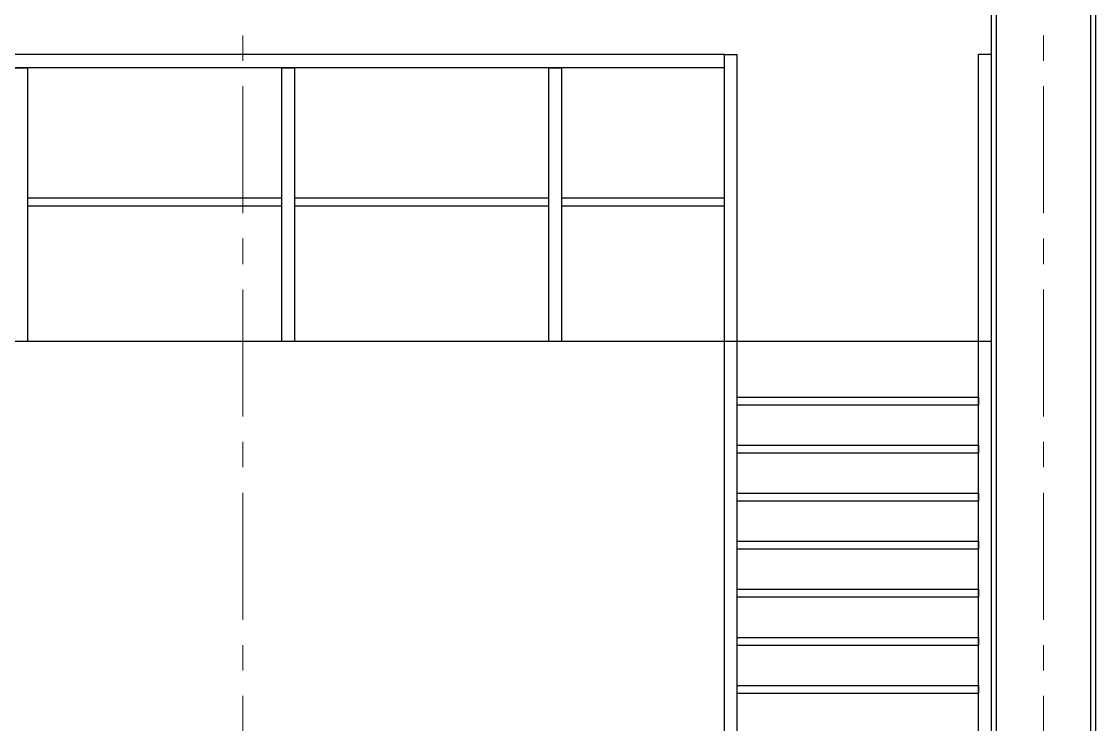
# Model space of a CAD drawing. Header units: millimetres. Extents: x 3220 to 226993, y 817 to 176024.
# Drawn here: x 106675 to 110699, y 160507 to 163142 of the extents above; entities that cross this region are included whole.
import ezdxf

# ---------------------------------------------------------------- set-up
doc = ezdxf.new("R2010")
doc.units = ezdxf.units.MM
doc.linetypes.add('AXES', pattern=[50.8, 31.75, -6.35, 6.35, -6.35])
doc.layers.add('Axe', color=1, linetype='AXES', lineweight=9)

# ---------------------------------------------------------------- blocks, each defined once
blk = doc.blocks.new('es 1.5 m L')
at = {"color": 76}
for p, q in [((-500, 2574.4), (-452, 2574.4)), ((-500, 0), (-500, 2574.4)), ((-452, 0), (-452, 2574.4)), ((500, 2574.4), (452, 2574.4)), ((452, 0), (452, 2574.4)), ((500, 0), (500, 2574.4)), ((-452, 1500), (500, 1500, 0)), ((500, 0), (-500, 0))]:
    blk.add_line(p, q, dxfattribs=at)
at = {"color": 5}
for points in [[(452, 1260), (-452, 1260), (-452, 1290), (452, 1290)], [(452, 1080), (-452, 1080), (-452, 1110), (452, 1110)], [(452, 900), (-452, 900), (-452, 930), (452, 930)], [(452, 720), (-452, 720), (-452, 750), (452, 750)], [(452, 540), (-452, 540), (-452, 570), (452, 570)], [(452, 360), (-452, 360), (-452, 390), (452, 390)], [(452, 180), (-452, 180), (-452, 210), (452, 210)]]:
    blk.add_lwpolyline(points, close=True, dxfattribs=at)
blk = doc.blocks.new('section 3-2')
at = {"color": 76}
for p, q in [((13805, 27074.4), (9195, 27074.4)), ((13805, 27024.4), (9195, 27024.4)), ((11147, 27024.4), (11195, 27024.4)), ((11195, 26000), (11195, 27024.4)), ((12147, 27024.4), (12195, 27024.4)), ((12147, 26000), (12147, 27024.4)), ((12195, 26000), (12195, 27024.4)), ((13147, 27024.4), (13195, 27024.4)), ((13147, 26000), (13147, 27024.4)), ((13195, 26000), (13195, 27024.4)), ((11195, 26537.2), (12147, 26537.2)), ((12195, 26537.2), (13147, 26537.2)), ((13195, 26537.2), (13805, 26537.2)), ((11195, 26507.2), (12147, 26507.2)), ((12195, 26507.2), (13147, 26507.2)), ((13195, 26507.2), (13805, 26507.2))]:
    blk.add_line(p, q, dxfattribs=at)
blk.add_line((9195, 26000), (14805, 26000))
for points in [[(15195, 31980), (15195, 21020), (14805, 21020), (14805, 31980)], [(14824, 21020), (14824, 31980), (15176, 31980), (15176, 21020)]]:
    blk.add_lwpolyline(points, close=True)
at = {"layer": 'Axe', "ltscale": 15}
for p, q in [((12000, -4000), (12000, 32505.5)), ((15000, -4000), (15000, 32000)), ((15000, -4000), (15000, 32000))]:
    blk.add_line(p, q, dxfattribs=at)
at = {"color": 76}
blk.add_blockref('es 1.5 m L', (14305, 24500), dxfattribs=at)

msp = doc.modelspace()

# ---------------------------------------------------------------- block references
msp.add_blockref('section 3-2', (95504.1, 135943.7))

doc.saveas('drawing.dxf')
